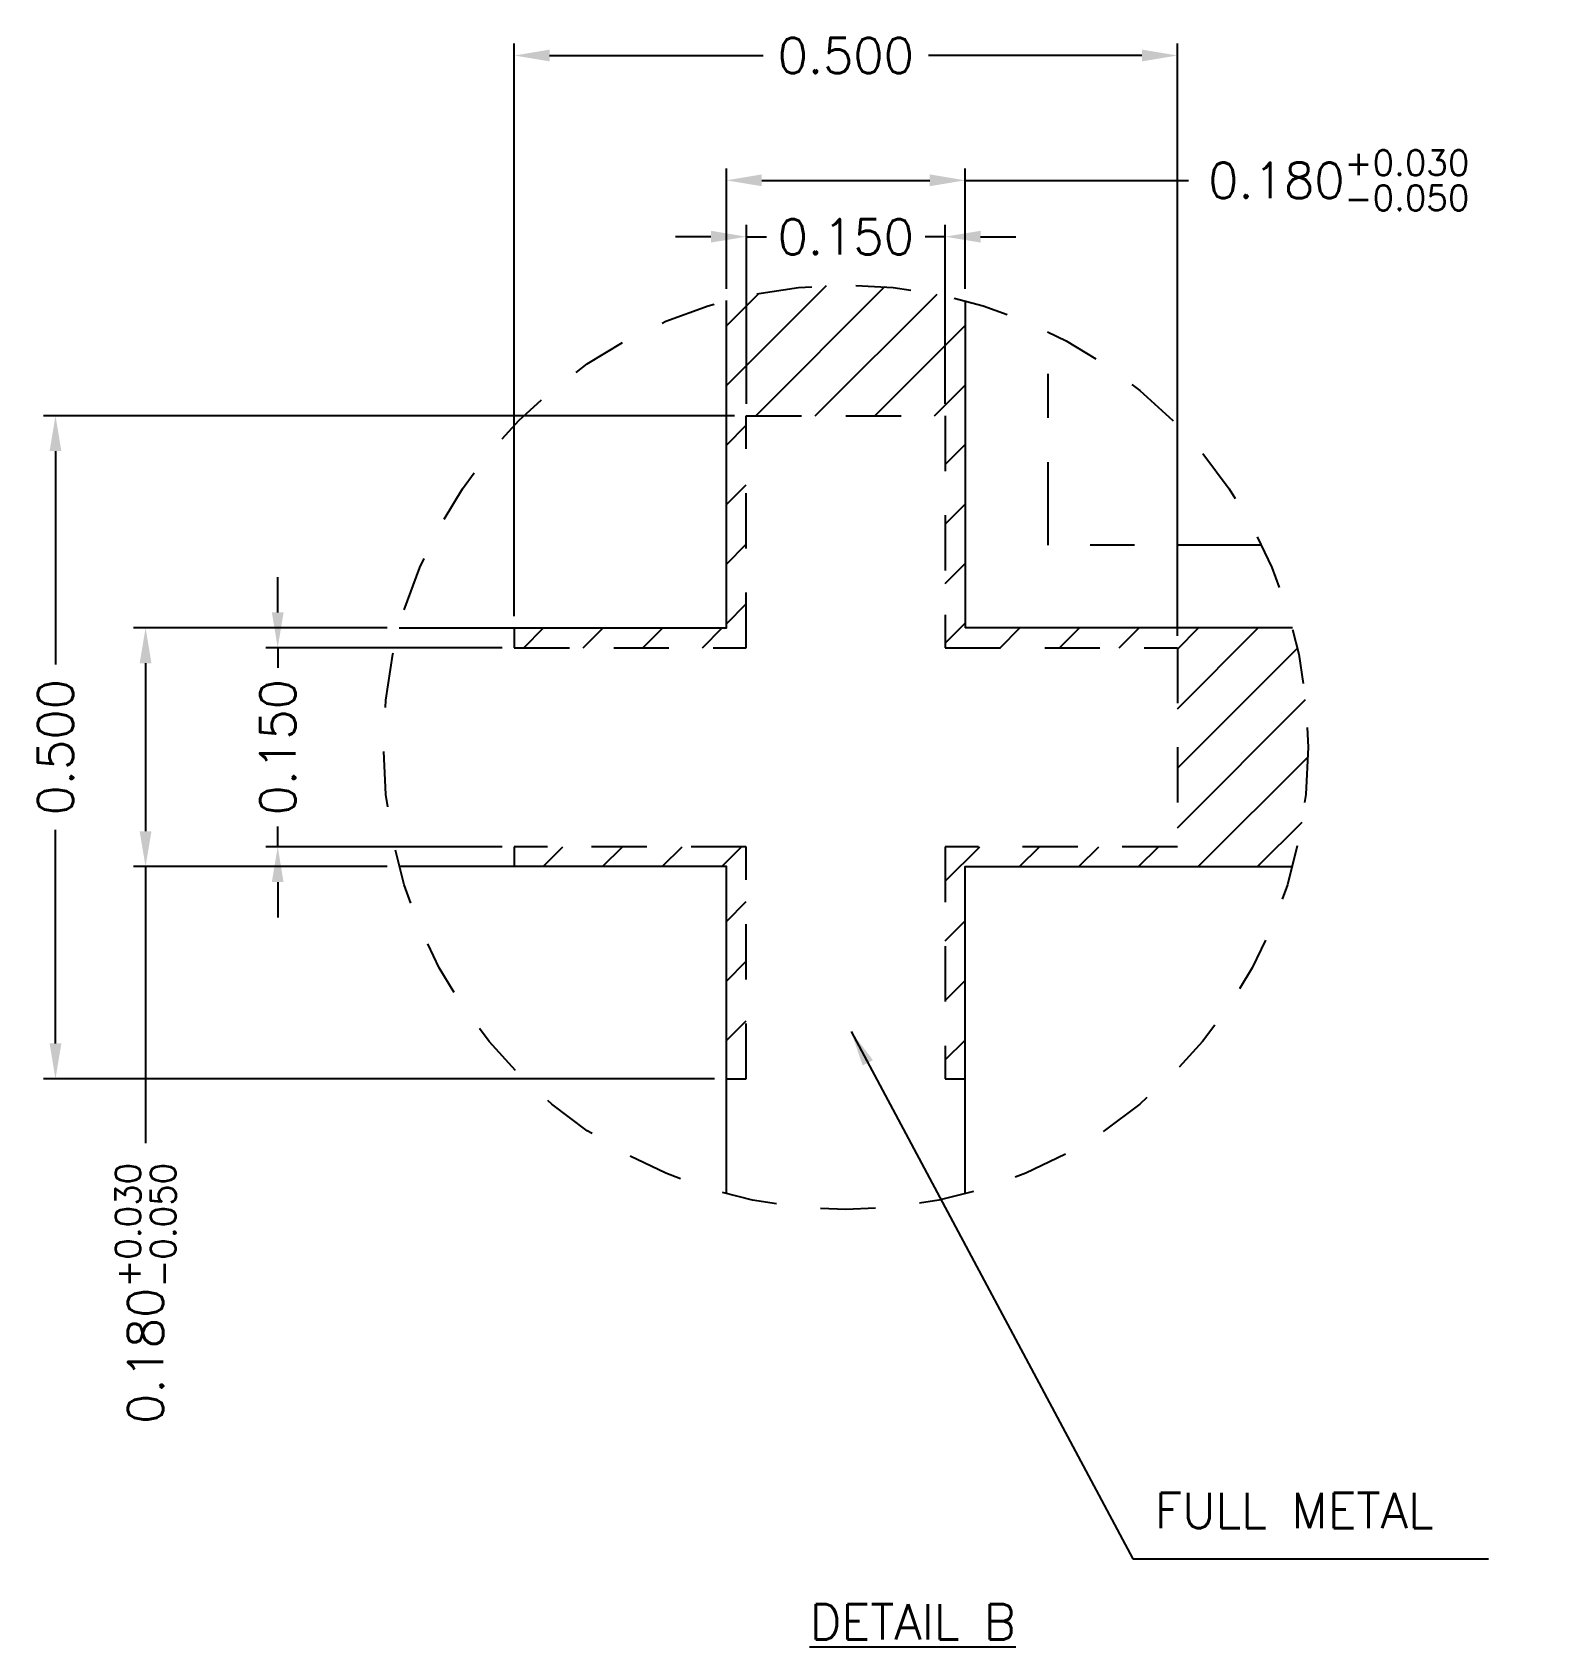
# Model space of a CAD drawing. Header units: millimetres. Extents: x 494.6 to 506.9, y 72.1 to 80.
# Drawn here: x 503.502 to 506.946, y 75.466 to 79.118 of the extents above; entities that cross this region are included whole.
import ezdxf

# ---------------------------------------------------------------- set-up
doc = ezdxf.new("R2010")
doc.units = ezdxf.units.MM
doc.header["$LTSCALE"] = 0.5
doc.header["$PDMODE"] = 98
doc.linetypes.add('HIDDEN', pattern=[0.375, 0.25, -0.125])
doc.linetypes.add('PHANTOM', pattern=[2.5, 1.25, -0.25, 0.25, -0.25, 0.25, -0.25])
for name, color, linetype in [('1D', 4, 'Continuous'), ('BTM', 7, 'HIDDEN'), ('HEB', 4, 'Continuous'), ('PKG', 1, 'PHANTOM')]:
    doc.layers.add(name, color=color, linetype=linetype)
doc.styles.add('SIMPLEX', font='simplex.shx', dxfattribs={"bigfont": 'AllInOneBig.shx'})
doc.dimstyles.new('Standard2', dxfattribs={"dimtxt": 0.08, "dimasz": 0.08, "dimexe": 0.01, "dimexo": 0.01, "dimgap": 0.015, "dimtad": 1, "dimdec": 3, "dimlfac": 16, "dimrnd": 0.0005, "dimzin": 1, "dimtxsty": 'SIMPLEX', "dimcen": 0.01, "dimclrd": 256, "dimclre": 256, "dimclrt": 256, "dimazin": 3, "dimtp": 0.03, "dimtm": 0.05, "dimtfac": 0.8, "dimtdec": 3, "dimtmove": 0, "dimatfit": 3, "dimfxl": 0.05, "dimtzin": 4, "dimlwd": -1, "dimlwe": -1})
doc.dimstyles.new('Standard3', dxfattribs={"dimtxt": 0.08, "dimasz": 0.08, "dimexe": 0.027, "dimexo": 0.027, "dimgap": 0.027, "dimtad": 1, "dimdec": 3, "dimlfac": 2, "dimrnd": 0.0005, "dimzin": 1, "dimtxsty": 'SIMPLEX', "dimcen": 0.1905, "dimclrd": 256, "dimclre": 256, "dimclrt": 256, "dimazin": 3, "dimtp": 0.03, "dimtm": 0.03, "dimtfac": 0.8, "dimtdec": 3, "dimtmove": 0, "dimatfit": 3, "dimfxl": 0.05, "dimlwd": -1, "dimlwe": -1})

# ---------------------------------------------------------------- blocks, each defined once
blk = doc.blocks.new('*D115')
at = {"ltscale": 0.1, "transparency": 16777216}
for p, q in [((504.5922, 77.7973), (504.5922, 79.0922)), ((504.6722, 79.0652), (505.1552, 79.0652)), ((506.0122, 79.0652), (505.5292, 79.0652)), ((506.0922, 77.7523), (506.0922, 79.0922))]:
    blk.add_line(p, q, dxfattribs=at)
for points in [[(504.6722, 79.0785), (504.6722, 79.0519), (504.5922, 79.0652)], [(506.0122, 79.0785), (506.0122, 79.0519), (506.0922, 79.0652)]]:
    blk.add_solid(points, dxfattribs=at)
at = {"layer": 'Defpoints', "color": 0, "ltscale": 0.1, "transparency": 16777216}
for p in [(506.0922, 79.0652), (504.5922, 77.7703), (506.0922, 77.7253)]:
    blk.add_point(p, dxfattribs=at)
at = {"ltscale": 0.1, "transparency": 16777216, "insert": (505.3422, 79.0652), "char_height": 0.08, "attachment_point": 5, "style": 'SIMPLEX'}
blk.add_mtext('\\A1;0.500', dxfattribs=at)
blk = doc.blocks.new('*D116')
at = {"ltscale": 0.1, "transparency": 16777216}
for p, q in [((505.0722, 78.5377), (505.0722, 78.8098)), ((505.6122, 78.5377), (505.6122, 78.8098)), ((505.1522, 78.7828), (505.5322, 78.7828)), ((505.6122, 78.7828), (506.1178, 78.7828))]:
    blk.add_line(p, q, dxfattribs=at)
for points in [[(505.1522, 78.7962), (505.1522, 78.7695), (505.0722, 78.7828)], [(505.5322, 78.7962), (505.5322, 78.7695), (505.6122, 78.7828)]]:
    blk.add_solid(points, dxfattribs=at)
at = {"layer": 'Defpoints', "color": 0, "ltscale": 0.1, "transparency": 16777216}
for p in [(505.6122, 78.7828), (505.0722, 78.5107), (505.6122, 78.5107)]:
    blk.add_point(p, dxfattribs=at)
at = {"ltscale": 0.1, "transparency": 16777216, "insert": (506.4574, 78.7828), "char_height": 0.08, "attachment_point": 5, "style": 'SIMPLEX'}
blk.add_mtext('\\A1;0.180{}{\\H0.71x;\\C3;\\S+0.030^ -0.050;}', dxfattribs=at)
blk = doc.blocks.new('*D117')
at = {"ltscale": 0.1, "transparency": 16777216}
for p, q in [((505.1172, 78.2773), (505.1172, 78.6823)), ((505.5672, 78.2773), (505.5672, 78.6823)), ((505.0372, 78.6553), (504.9572, 78.6553)), ((505.1172, 78.6553), (505.1628, 78.6553)), ((505.5672, 78.6553), (505.5216, 78.6553)), ((505.6472, 78.6553), (505.7272, 78.6553))]:
    blk.add_line(p, q, dxfattribs=at)
for points in [[(505.0372, 78.6687), (505.0372, 78.642), (505.1172, 78.6553)], [(505.6472, 78.6687), (505.6472, 78.642), (505.5672, 78.6553)]]:
    blk.add_solid(points, dxfattribs=at)
at = {"layer": 'Defpoints', "color": 0, "ltscale": 0.1, "transparency": 16777216}
for p in [(505.5672, 78.6553), (505.1172, 78.2503), (505.5672, 78.2503)]:
    blk.add_point(p, dxfattribs=at)
at = {"ltscale": 0.1, "transparency": 16777216, "insert": (505.3422, 78.6553), "char_height": 0.08, "attachment_point": 5, "style": 'SIMPLEX'}
blk.add_mtext('\\A1;0.150', dxfattribs=at)
blk = doc.blocks.new('*D118')
at = {"ltscale": 0.1, "transparency": 16777216}
for p, q in [((505.0902, 78.2503), (503.5274, 78.2503)), ((503.5544, 78.1703), (503.5544, 77.6873)), ((503.5544, 76.8303), (503.5544, 77.3133)), ((505.0452, 76.7503), (503.5274, 76.7503))]:
    blk.add_line(p, q, dxfattribs=at)
for points in [[(503.5411, 78.1703), (503.5677, 78.1703), (503.5544, 78.2503)], [(503.5411, 76.8303), (503.5677, 76.8303), (503.5544, 76.7503)]]:
    blk.add_solid(points, dxfattribs=at)
at = {"layer": 'Defpoints', "color": 0, "ltscale": 0.1, "transparency": 16777216}
for p in [(505.1172, 78.2503), (503.5544, 76.7503), (505.0722, 76.7503)]:
    blk.add_point(p, dxfattribs=at)
at = {"ltscale": 0.1, "transparency": 16777216, "insert": (503.5544, 77.5003), "char_height": 0.08, "attachment_point": 5, "rotation": 90, "style": 'SIMPLEX'}
blk.add_mtext('\\A1;0.500', dxfattribs=at)
blk = doc.blocks.new('*D119')
at = {"ltscale": 0.1, "transparency": 16777216}
for p, q in [((504.3048, 77.7703), (503.7312, 77.7703)), ((503.7582, 77.6903), (503.7582, 77.3103)), ((504.3048, 77.2303), (503.7312, 77.2303)), ((503.7582, 77.2303), (503.7582, 76.6046))]:
    blk.add_line(p, q, dxfattribs=at)
for points in [[(503.7448, 77.6903), (503.7715, 77.6903), (503.7582, 77.7703)], [(503.7448, 77.3103), (503.7715, 77.3103), (503.7582, 77.2303)]]:
    blk.add_solid(points, dxfattribs=at)
at = {"layer": 'Defpoints', "color": 0, "ltscale": 0.1, "transparency": 16777216}
for p in [(504.3318, 77.7703), (503.7582, 77.2303), (504.3318, 77.2303)]:
    blk.add_point(p, dxfattribs=at)
at = {"ltscale": 0.1, "transparency": 16777216, "insert": (503.7582, 76.265), "char_height": 0.08, "attachment_point": 5, "rotation": 90, "style": 'SIMPLEX'}
blk.add_mtext('\\A1;0.180{}{\\H0.71x;\\C3;\\S+0.030^ -0.050;}', dxfattribs=at)
blk = doc.blocks.new('*D120')
at = {"ltscale": 0.1, "transparency": 16777216}
for p, q in [((504.0571, 77.8053), (504.0571, 77.8853)), ((504.5652, 77.7253), (504.0301, 77.7253)), ((504.0571, 77.7253), (504.0571, 77.6797)), ((504.0571, 77.2753), (504.0571, 77.3209)), ((504.5652, 77.2753), (504.0301, 77.2753)), ((504.0571, 77.1953), (504.0571, 77.1153))]:
    blk.add_line(p, q, dxfattribs=at)
for points in [[(504.0438, 77.8053), (504.0704, 77.8053), (504.0571, 77.7253)], [(504.0438, 77.1953), (504.0704, 77.1953), (504.0571, 77.2753)]]:
    blk.add_solid(points, dxfattribs=at)
at = {"layer": 'Defpoints', "color": 0, "ltscale": 0.1, "transparency": 16777216}
for p in [(504.5922, 77.7253), (504.0571, 77.2753), (504.5922, 77.2753)]:
    blk.add_point(p, dxfattribs=at)
at = {"ltscale": 0.1, "transparency": 16777216, "insert": (504.0571, 77.5003), "char_height": 0.08, "attachment_point": 5, "rotation": 90, "style": 'SIMPLEX'}
blk.add_mtext('\\A1;0.150', dxfattribs=at)

msp = doc.modelspace()

# ---------------------------------------------------------------- hatches: boundary and pattern name
at = {"layer": 'HEB', "ltscale": 0.1}
h = msp.add_hatch(dxfattribs=at)
h.set_pattern_fill('ANSI31', color=256, scale=0.03)
h.set_pattern_definition([(45, (484.04612, 76.01641), (-0.06735192, 0.06735192), [])])
h.paths.add_polyline_path([(506.09218, 77.2753), (505.56718, 77.2753), (505.56718, 76.7503), (505.61218, 76.7503), (505.61218, 77.2303), (506.35258, 77.2303, 0.0653728), (506.38803, 77.5003, 0.0653728), (506.35258, 77.7703), (505.61218, 77.7703), (505.61218, 78.5107, 0.1313067), (505.07218, 78.5107), (505.07218, 77.7703), (504.59218, 77.7703), (504.59218, 77.7253), (505.11718, 77.7253), (505.11718, 78.2503), (505.56718, 78.2503), (505.56718, 77.7253), (506.09218, 77.7253)])
h.paths.add_polyline_path([(504.59218, 77.2753), (504.59218, 77.2303), (505.07218, 77.2303), (505.07218, 76.7503), (505.11718, 76.7503), (505.11718, 77.2753)], flags=17)

# ---------------------------------------------------------------- linework, layer by layer
msp.add_line((505.61218, 78.5107), (505.61218, 77.7703))
at = {"ltscale": 0.01}
msp.add_line((506.35258, 77.7703), (505.61218, 77.7703), dxfattribs=at)
at = {"ltscale": 0.3}
for points in [[(504.33178, 77.7703), (505.07218, 77.7703), (505.07218, 78.5107)], [(505.07218, 76.4899), (505.07218, 77.2303), (504.33178, 77.2303)], [(505.61218, 76.4899), (505.61218, 77.2303), (506.35258, 77.2303)]]:
    msp.add_lwpolyline(points, dxfattribs=at)
at = {"layer": 'BTM'}
for points in [[(504.59218, 77.7703), (504.59218, 77.7253), (505.11718, 77.7253), (505.11718, 78.2503), (505.56718, 78.2503), (505.56718, 77.7253), (506.09218, 77.7253), (506.09218, 77.2753), (505.56718, 77.2753), (505.56718, 76.7503), (505.61218, 76.7503)], [(505.07218, 76.7503), (505.11718, 76.7503), (505.11718, 77.2753), (504.59218, 77.2753), (504.59218, 77.2303)]]:
    msp.add_lwpolyline(points, dxfattribs=at)
msp.add_circle((505.34218, 77.5003), 1.04585, dxfattribs=at)
at = {"layer": 'PKG', "ltscale": 0.3}
msp.add_lwpolyline([(506.28266, 77.9578), (505.79968, 77.9578), (505.79968, 78.44078)], dxfattribs=at)

# ---------------------------------------------------------------- texts
at = {"layer": '1D', "ltscale": 0.1, "char_height": 0.08, "width": 0.7819107, "attachment_point": 1, "style": 'SIMPLEX'}
for s, insert in [('FULL METAL', (506.04134, 75.81393)), ('{\\LDETAIL B}', (505.26031, 75.56179))]:
    msp.add_mtext(s, dxfattribs=dict(at, insert=insert))

# ---------------------------------------------------------------- dimensions: what is measured, and where the dimension line sits
at = {"ltscale": 0.1}
for base, p1, p2, text, picture, middle in [((506.09218, 79.06519), (504.59218, 77.7703), (506.09218, 77.7253), '0.500', '*D115', (505.34218, 79.06519)), ((505.56718, 78.65534), (505.11718, 78.2503), (505.56718, 78.2503), '0.150', '*D117', (505.34218, 78.65534))]:
    dim = msp.add_linear_dim(base=base, p1=p1, p2=p2, text=text, dimstyle='Standard3', dxfattribs=at)
    dim.commit()
    dim.dimension.update_dxf_attribs({"geometry": picture, "text_midpoint": middle})
dim = msp.add_linear_dim(base=(505.61218, 78.78283), p1=(505.07218, 78.5107), p2=(505.61218, 78.5107), text='0.180{}{\\H0.71x;\\C3;\\S+0.030^ -0.050;}', dimstyle='Standard3', override={"dimtm": 0.05}, dxfattribs=at)
dim.commit()
dim.dimension.update_dxf_attribs({"geometry": '*D116', "text_midpoint": (506.4574, 78.78283), "dimtype": 160})
for base, p1, p2, text, picture, middle in [((503.5544, 76.7503), (505.11718, 78.2503), (505.07218, 76.7503), '0.500', '*D118', (503.5544, 77.5003)), ((504.05709, 77.2753), (504.59218, 77.7253), (504.59218, 77.2753), '0.150', '*D120', (504.05709, 77.5003))]:
    dim = msp.add_linear_dim(base=base, p1=p1, p2=p2, angle=90, text=text, dimstyle='Standard3', dxfattribs=at)
    dim.commit()
    dim.dimension.update_dxf_attribs({"geometry": picture, "text_midpoint": middle})
dim = msp.add_linear_dim(base=(503.75818, 77.2303), p1=(504.33178, 77.7703), p2=(504.33178, 77.2303), angle=90, text='0.180{}{\\H0.71x;\\C3;\\S+0.030^ -0.050;}', dimstyle='Standard3', override={"dimtm": 0.05}, dxfattribs=at)
dim.commit()
dim.dimension.update_dxf_attribs({"geometry": '*D119', "text_midpoint": (503.75818, 76.26502), "dimtype": 160})

# ---------------------------------------------------------------- leaders
at = {"layer": '1D', "ltscale": 0.1}
msp.add_leader([(505.35423, 76.85714), (505.99159, 75.66462), (506.79632, 75.66462)], dimstyle='Standard2', override={"dimgap": 0.027, "dimtad": 0}, dxfattribs=at)

doc.saveas('drawing.dxf')
